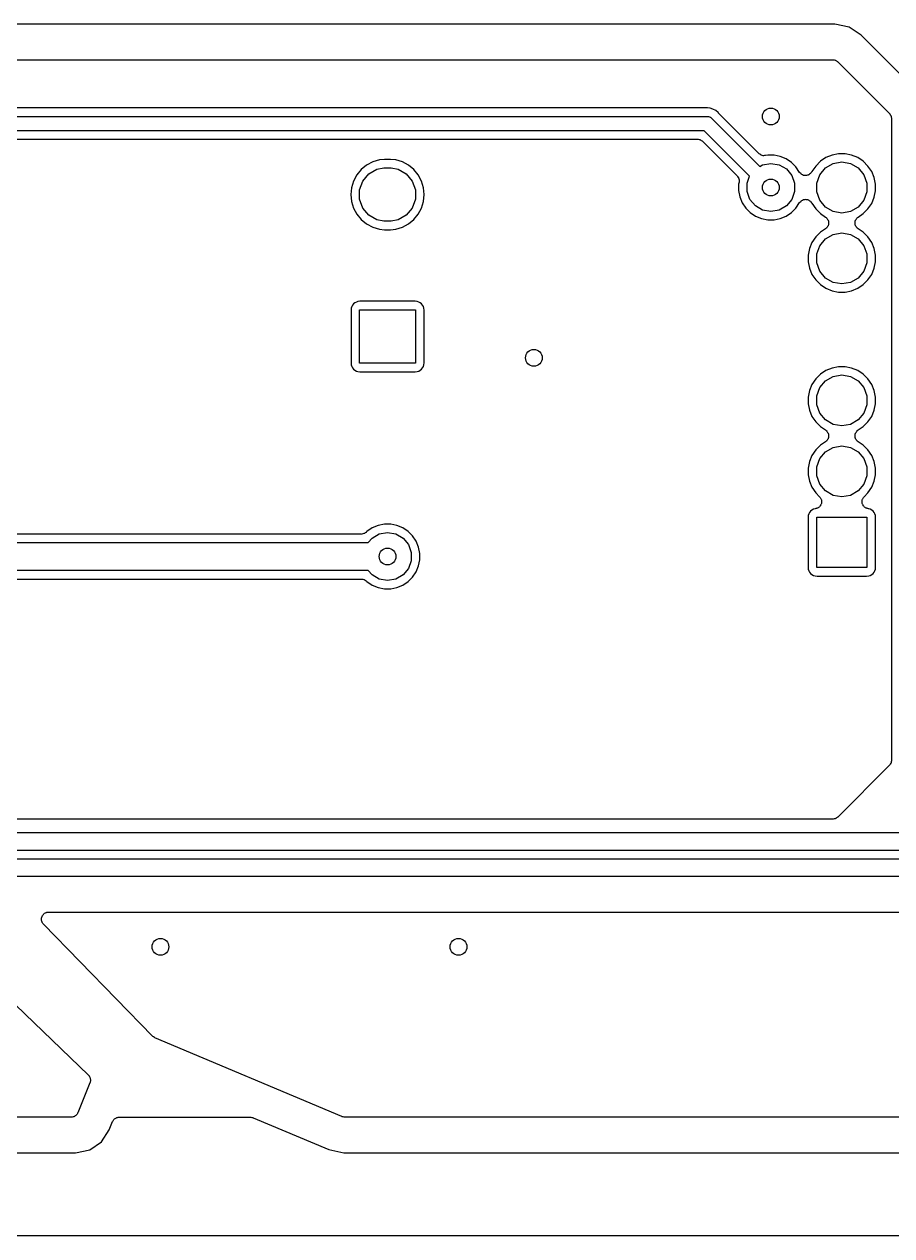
# Model space of a CAD drawing. Extents: x 50 to 248, y -151 to -36.
# Drawn here: x 130.51 to 161.55, y -151.31 to -107.95 of the extents above; entities that cross this region are included whole.
import ezdxf

# ---------------------------------------------------------------- set-up
doc = ezdxf.new("R2010")
doc.units = 0
doc.header["$MEASUREMENT"] = 0
doc.layers.add('BLACK', color=7, linetype='CONTINUOUS')

msp = doc.modelspace()

# ---------------------------------------------------------------- linework, layer by layer
at = {"layer": 'BLACK', "linetype": 'CONTINUOUS'}
for p, q in [((159.519, -107.95), (120.741, -107.95)), ((160.028, -108.051), (159.519, -107.95)), ((160.46, -108.34), (160.028, -108.051)), ((162.424, -110.304), (160.46, -108.34)), ((120.122, -109.22), (159.439, -109.22)), ((159.439, -109.22), (159.45, -109.222)), ((159.45, -109.222), (159.461, -109.221)), ((159.461, -109.221), (159.493, -109.23)), ((159.493, -109.23), (159.526, -109.235)), ((159.526, -109.235), (159.535, -109.241)), ((159.535, -109.241), (159.546, -109.244)), ((159.546, -109.244), (159.573, -109.263)), ((159.573, -109.263), (159.602, -109.279)), ((159.602, -109.279), (159.609, -109.288)), ((159.609, -109.288), (159.618, -109.294)), ((159.618, -109.294), (161.47, -111.146)), ((154.9, -110.947), (117.066, -110.947)), ((154.912, -110.945), (154.9, -110.947)), ((154.925, -110.946), (154.912, -110.945)), ((154.94, -110.944), (154.925, -110.946)), ((154.955, -110.946), (154.94, -110.944)), ((155.05, -110.955), (154.955, -110.946)), ((154.955, -110.946), (154.955, -110.946)), ((155.155, -110.987), (155.05, -110.955)), ((155.252, -111.039), (155.155, -110.987)), ((117.037, -111.252), (154.929, -111.252)), ((154.929, -111.252), (154.962, -111.249)), ((154.962, -111.249), (154.995, -111.258)), ((154.995, -111.258), (155.028, -111.264)), ((155.028, -111.264), (155.038, -111.269)), ((155.038, -111.269), (155.049, -111.272)), ((155.049, -111.272), (155.077, -111.292)), ((155.077, -111.292), (155.106, -111.308)), ((155.106, -111.308), (155.127, -111.334)), ((155.127, -111.334), (156.831, -113.038)), ((155.337, -111.109), (155.252, -111.039)), ((155.347, -111.121), (155.337, -111.109)), ((155.356, -111.129), (155.347, -111.121)), ((155.363, -111.139), (155.356, -111.129)), ((156.807, -112.583), (155.363, -111.139)), ((161.47, -111.146), (161.476, -111.155)), ((161.476, -111.155), (161.485, -111.162)), ((161.485, -111.162), (161.501, -111.191)), ((161.501, -111.191), (161.52, -111.218)), ((161.52, -111.218), (161.523, -111.229)), ((161.523, -111.229), (161.529, -111.238)), ((161.529, -111.238), (161.534, -111.271)), ((161.534, -111.271), (161.543, -111.303)), ((161.543, -111.303), (161.542, -111.314)), ((161.542, -111.314), (161.544, -111.325)), ((161.544, -111.325), (161.544, -134.293)), ((154.835, -111.76), (117.131, -111.76)), ((156.467, -113.392), (154.835, -111.76)), ((117.363, -112.065), (154.603, -112.065)), ((154.603, -112.065), (154.614, -112.067)), ((154.614, -112.067), (154.625, -112.066)), ((154.625, -112.066), (154.658, -112.074)), ((154.658, -112.074), (154.69, -112.08)), ((154.69, -112.08), (154.7, -112.086)), ((154.7, -112.086), (154.711, -112.089)), ((154.711, -112.089), (154.738, -112.108)), ((154.738, -112.108), (154.767, -112.124)), ((154.767, -112.124), (154.774, -112.133)), ((154.774, -112.133), (154.783, -112.139)), ((154.783, -112.139), (156.017, -113.373)), ((156.836, -112.603), (156.807, -112.583)), ((156.865, -112.626), (156.836, -112.603)), ((156.872, -112.629), (156.865, -112.626)), ((156.879, -112.633), (156.872, -112.629)), ((156.914, -112.643), (156.879, -112.633)), ((156.948, -112.654), (156.914, -112.643)), ((156.956, -112.654), (156.948, -112.654)), ((156.965, -112.656), (156.956, -112.654)), ((157, -112.653), (156.965, -112.656)), ((157.036, -112.652), (157, -112.653)), ((157.112, -112.637), (157.036, -112.652)), ((157.34, -112.637), (157.112, -112.637)), ((157.563, -112.682), (157.34, -112.637)), ((157.773, -112.769), (157.563, -112.682)), ((159.195, -112.724), (158.998, -112.856)), ((159.415, -112.633), (159.195, -112.724)), ((159.647, -112.587), (159.415, -112.633)), ((159.885, -112.587), (159.647, -112.587)), ((160.117, -112.633), (159.885, -112.587)), ((160.337, -112.724), (160.117, -112.633)), ((160.534, -112.856), (160.337, -112.724)), ((142.569, -113.153), (142.412, -113.344)), ((142.761, -112.996), (142.569, -113.153)), ((142.979, -112.879), (142.761, -112.996)), ((142.841, -113.305), (143.132, -113.137)), ((143.216, -112.807), (142.979, -112.879)), ((143.132, -113.137), (143.379, -113.093)), ((143.401, -112.789), (143.216, -112.807)), ((143.379, -113.093), (143.641, -113.093)), ((143.619, -112.789), (143.401, -112.789)), ((143.804, -112.807), (143.619, -112.789)), ((143.641, -113.093), (143.888, -113.137)), ((144.041, -112.879), (143.804, -112.807)), ((143.888, -113.137), (144.179, -113.305)), ((144.259, -112.996), (144.041, -112.879)), ((144.451, -113.153), (144.259, -112.996)), ((144.608, -113.344), (144.451, -113.153)), ((156.831, -113.038), (156.931, -112.981)), ((156.931, -112.981), (157.226, -112.929)), ((157.226, -112.929), (157.521, -112.981)), ((157.521, -112.981), (157.781, -113.131)), ((157.962, -112.895), (157.773, -112.769)), ((157.781, -113.131), (157.973, -113.36)), ((158.123, -113.056), (157.962, -112.895)), ((158.256, -113.256), (158.123, -113.056)), ((158.83, -113.024), (158.696, -113.225)), ((158.998, -112.856), (158.83, -113.024)), ((158.975, -113.335), (159.179, -113.092)), ((159.179, -113.092), (159.453, -112.933)), ((159.453, -112.933), (159.766, -112.878)), ((159.766, -112.878), (160.079, -112.933)), ((160.079, -112.933), (160.353, -113.092)), ((160.353, -113.092), (160.557, -113.335)), ((160.702, -113.024), (160.534, -112.856)), ((160.834, -113.221), (160.702, -113.024)), ((142.295, -113.563), (142.223, -113.8)), ((142.412, -113.344), (142.295, -113.563)), ((142.51, -113.878), (142.625, -113.562)), ((142.625, -113.562), (142.841, -113.305)), ((144.179, -113.305), (144.395, -113.562)), ((144.395, -113.562), (144.51, -113.878)), ((144.725, -113.563), (144.608, -113.344)), ((144.797, -113.8), (144.725, -113.563)), ((156.017, -113.373), (156.037, -113.403)), ((156.037, -113.403), (156.06, -113.431)), ((156.06, -113.431), (156.063, -113.438)), ((156.063, -113.438), (156.067, -113.445)), ((156.067, -113.445), (156.077, -113.48)), ((156.077, -113.48), (156.088, -113.514)), ((156.087, -113.566), (156.086, -113.602)), ((156.09, -113.531), (156.087, -113.566)), ((156.088, -113.514), (156.088, -113.522)), ((156.088, -113.522), (156.09, -113.531)), ((156.376, -113.642), (156.467, -113.392)), ((157.973, -113.36), (158.076, -113.642)), ((158.262, -113.262), (158.256, -113.256)), ((158.266, -113.269), (158.262, -113.262)), ((158.293, -113.293), (158.266, -113.269)), ((158.317, -113.319), (158.293, -113.293)), ((158.325, -113.323), (158.317, -113.319)), ((158.331, -113.329), (158.325, -113.323)), ((158.364, -113.342), (158.331, -113.329)), ((158.397, -113.358), (158.364, -113.342)), ((158.405, -113.359), (158.397, -113.358)), ((158.413, -113.362), (158.405, -113.359)), ((158.449, -113.364), (158.413, -113.362)), ((158.484, -113.368), (158.449, -113.364)), ((158.492, -113.366), (158.484, -113.368)), ((158.501, -113.366), (158.492, -113.366)), ((158.535, -113.356), (158.501, -113.366)), ((158.57, -113.347), (158.535, -113.356)), ((158.577, -113.342), (158.57, -113.347)), ((158.585, -113.34), (158.577, -113.342)), ((158.613, -113.318), (158.585, -113.34)), ((158.643, -113.298), (158.613, -113.318)), ((158.648, -113.291), (158.643, -113.298)), ((158.655, -113.286), (158.648, -113.291)), ((158.674, -113.256), (158.655, -113.286)), ((158.684, -113.243), (158.674, -113.256)), ((158.686, -113.239), (158.684, -113.242)), ((158.684, -113.242), (158.684, -113.243)), ((158.695, -113.227), (158.686, -113.239)), ((158.696, -113.225), (158.695, -113.227)), ((158.866, -113.633), (158.975, -113.335)), ((160.557, -113.335), (160.666, -113.633)), ((160.924, -113.441), (160.834, -113.221)), ((160.971, -113.673), (160.924, -113.441)), ((142.223, -113.8), (142.199, -114.046)), ((142.51, -114.214), (142.51, -113.878)), ((144.51, -113.878), (144.51, -114.214)), ((144.821, -114.046), (144.797, -113.8)), ((156.086, -113.602), (156.071, -113.678)), ((156.071, -113.678), (156.071, -113.906)), ((156.071, -113.906), (156.116, -114.129)), ((156.376, -113.942), (156.376, -113.642)), ((156.479, -114.224), (156.376, -113.942)), ((158.076, -113.942), (157.973, -114.224)), ((158.076, -113.642), (158.076, -113.942)), ((158.866, -113.951), (158.866, -113.633)), ((158.975, -114.249), (158.866, -113.951)), ((160.666, -113.951), (160.557, -114.249)), ((160.666, -113.633), (160.666, -113.951)), ((160.924, -114.143), (160.971, -113.911)), ((160.971, -113.911), (160.971, -113.673)), ((142.199, -114.046), (142.223, -114.292)), ((142.223, -114.292), (142.295, -114.529)), ((142.625, -114.53), (142.51, -114.214)), ((144.51, -114.214), (144.395, -114.53)), ((144.725, -114.529), (144.797, -114.292)), ((144.797, -114.292), (144.821, -114.046)), ((156.116, -114.129), (156.203, -114.339)), ((156.203, -114.339), (156.329, -114.528)), ((156.671, -114.453), (156.479, -114.224)), ((156.931, -114.603), (156.671, -114.453)), ((157.781, -114.453), (157.521, -114.603)), ((157.973, -114.224), (157.781, -114.453)), ((158.123, -114.528), (158.256, -114.328)), ((158.256, -114.328), (158.262, -114.322)), ((158.262, -114.322), (158.266, -114.315)), ((158.266, -114.315), (158.293, -114.291)), ((158.293, -114.291), (158.317, -114.265)), ((158.317, -114.265), (158.325, -114.261)), ((158.325, -114.261), (158.331, -114.255)), ((158.331, -114.255), (158.364, -114.242)), ((158.364, -114.242), (158.397, -114.226)), ((158.397, -114.226), (158.405, -114.225)), ((158.405, -114.225), (158.413, -114.222)), ((158.413, -114.222), (158.449, -114.22)), ((158.449, -114.22), (158.484, -114.216)), ((158.484, -114.216), (158.492, -114.218)), ((158.492, -114.218), (158.501, -114.218)), ((158.501, -114.218), (158.535, -114.228)), ((158.535, -114.228), (158.57, -114.237)), ((158.57, -114.237), (158.577, -114.242)), ((158.577, -114.242), (158.585, -114.244)), ((158.585, -114.244), (158.613, -114.266)), ((158.613, -114.266), (158.643, -114.286)), ((158.643, -114.286), (158.648, -114.293)), ((158.648, -114.293), (158.655, -114.298)), ((158.655, -114.298), (158.674, -114.328)), ((158.674, -114.328), (158.684, -114.341)), ((158.684, -114.341), (158.684, -114.342)), ((158.684, -114.342), (158.686, -114.345)), ((158.686, -114.345), (158.695, -114.357)), ((158.695, -114.357), (158.696, -114.359)), ((158.696, -114.359), (158.83, -114.56)), ((159.179, -114.492), (158.975, -114.249)), ((160.557, -114.249), (160.353, -114.492)), ((160.702, -114.56), (160.834, -114.363)), ((160.834, -114.363), (160.924, -114.143)), ((142.295, -114.529), (142.412, -114.748)), ((142.412, -114.748), (142.569, -114.939)), ((142.841, -114.787), (142.625, -114.53)), ((143.132, -114.955), (142.841, -114.787)), ((144.179, -114.787), (143.888, -114.955)), ((144.395, -114.53), (144.179, -114.787)), ((144.451, -114.939), (144.608, -114.748)), ((144.608, -114.748), (144.725, -114.529)), ((156.329, -114.528), (156.49, -114.689)), ((156.49, -114.689), (156.679, -114.815)), ((156.679, -114.815), (156.889, -114.902)), ((157.226, -114.655), (156.931, -114.603)), ((157.521, -114.603), (157.226, -114.655)), ((157.563, -114.902), (157.773, -114.815)), ((157.773, -114.815), (157.962, -114.689)), ((157.962, -114.689), (158.123, -114.528)), ((158.83, -114.56), (158.998, -114.728)), ((158.998, -114.728), (159.182, -114.851)), ((159.453, -114.651), (159.179, -114.492)), ((159.182, -114.851), (159.202, -114.87)), ((159.202, -114.87), (159.224, -114.886)), ((159.224, -114.886), (159.234, -114.9)), ((159.234, -114.9), (159.246, -114.912)), ((159.766, -114.706), (159.453, -114.651)), ((160.079, -114.651), (159.766, -114.706)), ((160.353, -114.492), (160.079, -114.651)), ((160.286, -114.912), (160.298, -114.9)), ((160.298, -114.9), (160.308, -114.886)), ((160.308, -114.886), (160.33, -114.87)), ((160.33, -114.87), (160.35, -114.851)), ((160.35, -114.851), (160.534, -114.728)), ((160.534, -114.728), (160.702, -114.56)), ((142.569, -114.939), (142.761, -115.096)), ((142.761, -115.096), (142.979, -115.213)), ((142.979, -115.213), (143.216, -115.285)), ((143.379, -114.998), (143.132, -114.955)), ((143.216, -115.285), (143.401, -115.303)), ((143.641, -114.998), (143.379, -114.998)), ((143.401, -115.303), (143.619, -115.303)), ((143.619, -115.303), (143.804, -115.285)), ((143.888, -114.955), (143.641, -114.998)), ((143.804, -115.285), (144.041, -115.213)), ((144.041, -115.213), (144.259, -115.096)), ((144.259, -115.096), (144.451, -114.939)), ((156.889, -114.902), (157.112, -114.947)), ((157.112, -114.947), (157.34, -114.947)), ((157.34, -114.947), (157.563, -114.902)), ((159.182, -115.273), (158.998, -115.396)), ((159.202, -115.254), (159.182, -115.273)), ((159.224, -115.238), (159.202, -115.254)), ((159.234, -115.224), (159.224, -115.238)), ((159.246, -115.212), (159.234, -115.224)), ((159.246, -114.912), (159.258, -114.937)), ((159.258, -115.187), (159.246, -115.212)), ((159.258, -114.937), (159.273, -114.96)), ((159.273, -115.164), (159.258, -115.187)), ((159.273, -114.96), (159.277, -114.976)), ((159.277, -115.148), (159.273, -115.164)), ((159.277, -114.976), (159.285, -114.991)), ((159.285, -115.133), (159.277, -115.148)), ((159.285, -114.991), (159.288, -115.018)), ((159.288, -115.106), (159.285, -115.133)), ((159.288, -115.018), (159.294, -115.045)), ((159.294, -115.079), (159.288, -115.106)), ((159.294, -115.045), (159.293, -115.062)), ((159.293, -115.062), (159.294, -115.079)), ((160.238, -115.045), (160.244, -115.018)), ((160.239, -115.062), (160.238, -115.045)), ((160.238, -115.079), (160.239, -115.062)), ((160.244, -115.106), (160.238, -115.079)), ((160.244, -115.018), (160.247, -114.991)), ((160.247, -115.133), (160.244, -115.106)), ((160.247, -114.991), (160.255, -114.976)), ((160.255, -115.148), (160.247, -115.133)), ((160.255, -114.976), (160.259, -114.96)), ((160.259, -115.164), (160.255, -115.148)), ((160.259, -114.96), (160.274, -114.937)), ((160.274, -115.187), (160.259, -115.164)), ((160.274, -114.937), (160.286, -114.912)), ((160.286, -115.212), (160.274, -115.187)), ((160.298, -115.224), (160.286, -115.212)), ((160.308, -115.238), (160.298, -115.224)), ((160.33, -115.254), (160.308, -115.238)), ((160.35, -115.273), (160.33, -115.254)), ((160.534, -115.396), (160.35, -115.273)), ((158.698, -115.761), (158.607, -115.981)), ((158.83, -115.564), (158.698, -115.761)), ((158.998, -115.396), (158.83, -115.564)), ((158.975, -115.875), (159.179, -115.632)), ((159.179, -115.632), (159.453, -115.473)), ((159.453, -115.473), (159.766, -115.418)), ((159.766, -115.418), (160.079, -115.473)), ((160.079, -115.473), (160.353, -115.632)), ((160.353, -115.632), (160.557, -115.875)), ((160.702, -115.564), (160.534, -115.396)), ((160.834, -115.761), (160.702, -115.564)), ((160.924, -115.981), (160.834, -115.761)), ((158.607, -115.981), (158.561, -116.213)), ((158.866, -116.173), (158.975, -115.875)), ((158.866, -116.491), (158.866, -116.173)), ((160.557, -115.875), (160.666, -116.173)), ((160.666, -116.173), (160.666, -116.491)), ((160.971, -116.213), (160.924, -115.981)), ((158.561, -116.213), (158.561, -116.451)), ((158.561, -116.451), (158.607, -116.683)), ((158.975, -116.789), (158.866, -116.491)), ((160.666, -116.491), (160.557, -116.789)), ((160.924, -116.683), (160.971, -116.451)), ((160.971, -116.451), (160.971, -116.213)), ((158.607, -116.683), (158.698, -116.903)), ((158.698, -116.903), (158.83, -117.1)), ((159.179, -117.032), (158.975, -116.789)), ((159.453, -117.191), (159.179, -117.032)), ((160.353, -117.032), (160.079, -117.191)), ((160.557, -116.789), (160.353, -117.032)), ((160.702, -117.1), (160.834, -116.903)), ((160.834, -116.903), (160.924, -116.683)), ((158.83, -117.1), (158.998, -117.268)), ((158.998, -117.268), (159.195, -117.4)), ((159.195, -117.4), (159.415, -117.49)), ((159.415, -117.49), (159.647, -117.537)), ((159.766, -117.246), (159.453, -117.191)), ((160.079, -117.191), (159.766, -117.246)), ((159.885, -117.537), (160.117, -117.49)), ((160.117, -117.49), (160.337, -117.4)), ((160.337, -117.4), (160.534, -117.268)), ((160.534, -117.268), (160.702, -117.1)), ((142.34, -117.919), (142.293, -117.957)), ((142.393, -117.891), (142.34, -117.919)), ((142.45, -117.873), (142.393, -117.891)), ((142.522, -117.866), (142.45, -117.873)), ((144.498, -117.866), (142.522, -117.866)), ((144.57, -117.873), (144.498, -117.866)), ((144.627, -117.891), (144.57, -117.873)), ((144.68, -117.919), (144.627, -117.891)), ((144.727, -117.957), (144.68, -117.919)), ((159.647, -117.537), (159.885, -117.537)), ((142.21, -118.114), (142.202, -118.186)), ((142.202, -118.186), (142.202, -120.066)), ((142.227, -118.056), (142.21, -118.114)), ((142.255, -118.003), (142.227, -118.056)), ((142.293, -117.957), (142.255, -118.003)), ((142.51, -120.078), (142.51, -118.173)), ((142.51, -118.173), (144.51, -118.173)), ((144.51, -118.173), (144.51, -120.078)), ((144.765, -118.003), (144.727, -117.957)), ((144.793, -118.056), (144.765, -118.003)), ((144.81, -118.114), (144.793, -118.056)), ((144.818, -118.186), (144.81, -118.114)), ((144.818, -120.066), (144.818, -118.186)), ((142.202, -120.066), (142.21, -120.138)), ((144.51, -120.078), (142.51, -120.078)), ((144.81, -120.138), (144.818, -120.066)), ((142.21, -120.138), (142.227, -120.196)), ((142.227, -120.196), (142.255, -120.249)), ((142.255, -120.249), (142.293, -120.295)), ((142.293, -120.295), (142.34, -120.333)), ((142.34, -120.333), (142.393, -120.361)), ((142.393, -120.361), (142.45, -120.379)), ((142.45, -120.379), (142.522, -120.386)), ((142.522, -120.386), (144.498, -120.386)), ((144.498, -120.386), (144.57, -120.379)), ((144.57, -120.379), (144.627, -120.361)), ((144.627, -120.361), (144.68, -120.333)), ((144.68, -120.333), (144.727, -120.295)), ((144.727, -120.295), (144.765, -120.249)), ((144.765, -120.249), (144.793, -120.196)), ((144.793, -120.196), (144.81, -120.138)), ((158.998, -120.476), (158.83, -120.644)), ((159.195, -120.344), (158.998, -120.476)), ((159.415, -120.253), (159.195, -120.344)), ((159.647, -120.207), (159.415, -120.253)), ((159.453, -120.553), (159.766, -120.498)), ((159.885, -120.207), (159.647, -120.207)), ((159.766, -120.498), (160.079, -120.553)), ((160.117, -120.253), (159.885, -120.207)), ((160.337, -120.344), (160.117, -120.253)), ((160.534, -120.476), (160.337, -120.344)), ((160.702, -120.644), (160.534, -120.476)), ((158.698, -120.841), (158.607, -121.061)), ((158.83, -120.644), (158.698, -120.841)), ((158.866, -121.253), (158.975, -120.955)), ((158.975, -120.955), (159.179, -120.712)), ((159.179, -120.712), (159.453, -120.553)), ((160.079, -120.553), (160.353, -120.712)), ((160.353, -120.712), (160.557, -120.955)), ((160.557, -120.955), (160.666, -121.253)), ((160.834, -120.841), (160.702, -120.644)), ((160.924, -121.061), (160.834, -120.841)), ((158.607, -121.061), (158.561, -121.293)), ((158.561, -121.293), (158.561, -121.531)), ((158.866, -121.571), (158.866, -121.253)), ((160.666, -121.253), (160.666, -121.571)), ((160.971, -121.293), (160.924, -121.061)), ((160.971, -121.531), (160.971, -121.293)), ((158.561, -121.531), (158.607, -121.763)), ((158.607, -121.763), (158.698, -121.983)), ((158.975, -121.869), (158.866, -121.571)), ((160.666, -121.571), (160.557, -121.869)), ((160.834, -121.983), (160.924, -121.763)), ((160.924, -121.763), (160.971, -121.531)), ((158.698, -121.983), (158.83, -122.18)), ((158.83, -122.18), (158.998, -122.348)), ((159.179, -122.112), (158.975, -121.869)), ((159.453, -122.271), (159.179, -122.112)), ((159.766, -122.326), (159.453, -122.271)), ((160.079, -122.271), (159.766, -122.326)), ((160.353, -122.112), (160.079, -122.271)), ((160.557, -121.869), (160.353, -122.112)), ((160.534, -122.348), (160.702, -122.18)), ((160.702, -122.18), (160.834, -121.983)), ((158.998, -122.348), (159.182, -122.471)), ((159.182, -122.471), (159.202, -122.49)), ((159.202, -122.49), (159.224, -122.506)), ((159.224, -122.506), (159.234, -122.52)), ((159.234, -122.52), (159.246, -122.532)), ((159.246, -122.532), (159.258, -122.557)), ((159.258, -122.557), (159.273, -122.58)), ((159.273, -122.58), (159.277, -122.596)), ((159.277, -122.596), (159.285, -122.611)), ((159.285, -122.611), (159.288, -122.638)), ((159.288, -122.638), (159.294, -122.665)), ((159.294, -122.699), (159.288, -122.726)), ((159.294, -122.665), (159.293, -122.682)), ((159.293, -122.682), (159.294, -122.699)), ((160.238, -122.665), (160.244, -122.638)), ((160.239, -122.682), (160.238, -122.665)), ((160.238, -122.699), (160.239, -122.682)), ((160.244, -122.726), (160.238, -122.699)), ((160.244, -122.638), (160.247, -122.611)), ((160.247, -122.611), (160.255, -122.596)), ((160.255, -122.596), (160.259, -122.58)), ((160.259, -122.58), (160.274, -122.557)), ((160.274, -122.557), (160.286, -122.532)), ((160.286, -122.532), (160.298, -122.52)), ((160.298, -122.52), (160.308, -122.506)), ((160.308, -122.506), (160.33, -122.49)), ((160.33, -122.49), (160.35, -122.471)), ((160.35, -122.471), (160.534, -122.348)), ((158.998, -123.016), (158.83, -123.184)), ((159.182, -122.893), (158.998, -123.016)), ((159.179, -123.252), (159.453, -123.093)), ((159.202, -122.874), (159.182, -122.893)), ((159.224, -122.858), (159.202, -122.874)), ((159.234, -122.844), (159.224, -122.858)), ((159.246, -122.832), (159.234, -122.844)), ((159.258, -122.807), (159.246, -122.832)), ((159.273, -122.784), (159.258, -122.807)), ((159.277, -122.768), (159.273, -122.784)), ((159.285, -122.753), (159.277, -122.768)), ((159.288, -122.726), (159.285, -122.753)), ((159.453, -123.093), (159.766, -123.038)), ((159.766, -123.038), (160.079, -123.093)), ((160.079, -123.093), (160.353, -123.252)), ((160.247, -122.753), (160.244, -122.726)), ((160.255, -122.768), (160.247, -122.753)), ((160.259, -122.784), (160.255, -122.768)), ((160.274, -122.807), (160.259, -122.784)), ((160.286, -122.832), (160.274, -122.807)), ((160.298, -122.844), (160.286, -122.832)), ((160.308, -122.858), (160.298, -122.844)), ((160.33, -122.874), (160.308, -122.858)), ((160.35, -122.893), (160.33, -122.874)), ((160.534, -123.016), (160.35, -122.893)), ((160.702, -123.184), (160.534, -123.016)), ((158.698, -123.381), (158.607, -123.601)), ((158.83, -123.184), (158.698, -123.381)), ((158.866, -123.793), (158.975, -123.495)), ((158.975, -123.495), (159.179, -123.252)), ((160.353, -123.252), (160.557, -123.495)), ((160.557, -123.495), (160.666, -123.793)), ((160.834, -123.381), (160.702, -123.184)), ((160.924, -123.601), (160.834, -123.381)), ((158.607, -123.601), (158.561, -123.833)), ((158.561, -123.833), (158.561, -124.071)), ((158.866, -124.111), (158.866, -123.793)), ((160.666, -123.793), (160.666, -124.111)), ((160.971, -123.833), (160.924, -123.601)), ((160.971, -124.071), (160.971, -123.833)), ((158.561, -124.071), (158.607, -124.303)), ((158.607, -124.303), (158.698, -124.523)), ((158.975, -124.409), (158.866, -124.111)), ((159.179, -124.652), (158.975, -124.409)), ((160.557, -124.409), (160.353, -124.652)), ((160.666, -124.111), (160.557, -124.409)), ((160.834, -124.523), (160.924, -124.303)), ((160.924, -124.303), (160.971, -124.071)), ((158.698, -124.523), (158.83, -124.72)), ((158.83, -124.72), (158.969, -124.858)), ((158.969, -124.858), (158.981, -124.876)), ((159.453, -124.811), (159.179, -124.652)), ((159.766, -124.866), (159.453, -124.811)), ((160.079, -124.811), (159.766, -124.866)), ((160.353, -124.652), (160.079, -124.811)), ((160.551, -124.876), (160.563, -124.858)), ((160.563, -124.858), (160.702, -124.72)), ((160.702, -124.72), (160.834, -124.523)), ((158.806, -125.292), (158.749, -125.309)), ((158.814, -125.291), (158.806, -125.292)), ((158.834, -125.285), (158.814, -125.291)), ((158.855, -125.283), (158.834, -125.285)), ((158.876, -125.273), (158.855, -125.283)), ((158.899, -125.267), (158.876, -125.273)), ((158.916, -125.255), (158.899, -125.267)), ((158.935, -125.246), (158.916, -125.255)), ((158.951, -125.229), (158.935, -125.246)), ((158.971, -125.216), (158.951, -125.229)), ((158.982, -125.199), (158.971, -125.216)), ((158.981, -124.876), (158.995, -124.89)), ((158.997, -125.184), (158.982, -125.199)), ((158.995, -124.89), (159.006, -124.911)), ((159.007, -125.162), (158.997, -125.184)), ((159.006, -124.911), (159.019, -124.931)), ((159.02, -125.143), (159.007, -125.162)), ((159.019, -124.931), (159.025, -124.951)), ((159.026, -125.123), (159.02, -125.143)), ((159.025, -124.951), (159.034, -124.97)), ((159.034, -125.104), (159.026, -125.123)), ((159.034, -124.97), (159.036, -124.993)), ((159.036, -125.08), (159.034, -125.104)), ((159.036, -124.993), (159.042, -125.016)), ((159.042, -125.057), (159.036, -125.08)), ((159.042, -125.016), (159.04, -125.037)), ((159.04, -125.037), (159.042, -125.057)), ((160.49, -125.016), (160.496, -124.993)), ((160.492, -125.037), (160.49, -125.016)), ((160.49, -125.057), (160.492, -125.037)), ((160.496, -125.08), (160.49, -125.057)), ((160.496, -124.993), (160.498, -124.97)), ((160.498, -125.104), (160.496, -125.08)), ((160.498, -124.97), (160.507, -124.951)), ((160.506, -125.123), (160.498, -125.104)), ((160.512, -125.143), (160.506, -125.123)), ((160.507, -124.951), (160.513, -124.931)), ((160.525, -125.162), (160.512, -125.143)), ((160.513, -124.931), (160.526, -124.911)), ((160.535, -125.184), (160.525, -125.162)), ((160.526, -124.911), (160.537, -124.89)), ((160.55, -125.199), (160.535, -125.184)), ((160.537, -124.89), (160.551, -124.876)), ((160.561, -125.216), (160.55, -125.199)), ((160.581, -125.229), (160.561, -125.216)), ((160.597, -125.246), (160.581, -125.229)), ((160.616, -125.255), (160.597, -125.246)), ((160.633, -125.267), (160.616, -125.255)), ((160.656, -125.273), (160.633, -125.267)), ((160.677, -125.283), (160.656, -125.273)), ((160.698, -125.285), (160.677, -125.283)), ((160.718, -125.291), (160.698, -125.285)), ((160.726, -125.292), (160.718, -125.291)), ((160.783, -125.309), (160.726, -125.292)), ((158.566, -125.532), (158.558, -125.604)), ((158.558, -125.604), (158.558, -127.38)), ((158.583, -125.475), (158.566, -125.532)), ((158.611, -125.422), (158.583, -125.475)), ((158.649, -125.375), (158.611, -125.422)), ((158.696, -125.337), (158.649, -125.375)), ((158.749, -125.309), (158.696, -125.337)), ((158.866, -127.392), (158.866, -125.592)), ((158.866, -125.592), (160.666, -125.592)), ((160.666, -125.592), (160.666, -127.392)), ((160.836, -125.337), (160.783, -125.309)), ((160.883, -125.375), (160.836, -125.337)), ((160.921, -125.422), (160.883, -125.375)), ((160.949, -125.475), (160.921, -125.422)), ((160.966, -125.532), (160.949, -125.475)), ((160.974, -125.604), (160.966, -125.532)), ((160.974, -127.38), (160.974, -125.604)), ((142.673, -126.174), (142.663, -126.18)), ((142.684, -126.171), (142.673, -126.174)), ((142.711, -126.152), (142.684, -126.171)), ((142.74, -126.136), (142.711, -126.152)), ((142.747, -126.127), (142.74, -126.136)), ((142.756, -126.121), (142.747, -126.127)), ((142.774, -126.103), (142.756, -126.121)), ((142.963, -125.977), (142.774, -126.103)), ((143.173, -125.89), (142.963, -125.977)), ((143.396, -125.845), (143.173, -125.89)), ((143.215, -126.189), (143.51, -126.137)), ((143.624, -125.845), (143.396, -125.845)), ((143.51, -126.137), (143.805, -126.189)), ((143.847, -125.89), (143.624, -125.845)), ((144.057, -125.977), (143.847, -125.89)), ((144.246, -126.103), (144.057, -125.977)), ((144.407, -126.264), (144.246, -126.103)), ((127.205, -126.5), (142.82, -126.5)), ((142.576, -126.195), (127.235, -126.195)), ((142.587, -126.193), (142.576, -126.195)), ((142.599, -126.194), (142.587, -126.193)), ((142.631, -126.186), (142.599, -126.194)), ((142.663, -126.18), (142.631, -126.186)), ((142.82, -126.5), (142.955, -126.339)), ((142.955, -126.339), (143.215, -126.189)), ((143.805, -126.189), (144.065, -126.339)), ((144.065, -126.339), (144.257, -126.568)), ((144.257, -126.568), (144.36, -126.85)), ((144.533, -126.453), (144.407, -126.264)), ((144.62, -126.663), (144.533, -126.453)), ((144.36, -126.85), (144.36, -127.15)), ((144.665, -126.886), (144.62, -126.663)), ((144.665, -127.114), (144.665, -126.886)), ((144.257, -127.432), (144.065, -127.661)), ((144.36, -127.15), (144.257, -127.432)), ((144.533, -127.547), (144.62, -127.337)), ((144.62, -127.337), (144.665, -127.114)), ((158.558, -127.38), (158.566, -127.452)), ((158.566, -127.452), (158.583, -127.509)), ((160.666, -127.392), (158.866, -127.392)), ((160.949, -127.509), (160.966, -127.452)), ((160.966, -127.452), (160.974, -127.38)), ((142.82, -127.5), (127.39, -127.5)), ((127.622, -127.805), (142.576, -127.805)), ((142.576, -127.805), (142.587, -127.807)), ((142.587, -127.807), (142.599, -127.806)), ((142.599, -127.806), (142.631, -127.814)), ((142.631, -127.814), (142.663, -127.82)), ((142.663, -127.82), (142.673, -127.826)), ((142.673, -127.826), (142.684, -127.829)), ((142.684, -127.829), (142.711, -127.848)), ((142.711, -127.848), (142.74, -127.864)), ((142.74, -127.864), (142.747, -127.873)), ((142.747, -127.873), (142.756, -127.879)), ((142.756, -127.879), (142.774, -127.897)), ((142.774, -127.897), (142.963, -128.023)), ((142.955, -127.661), (142.82, -127.5)), ((143.215, -127.811), (142.955, -127.661)), ((143.51, -127.863), (143.215, -127.811)), ((143.805, -127.811), (143.51, -127.863)), ((144.065, -127.661), (143.805, -127.811)), ((144.057, -128.023), (144.246, -127.897)), ((144.246, -127.897), (144.407, -127.736)), ((144.407, -127.736), (144.533, -127.547)), ((158.583, -127.509), (158.611, -127.562)), ((158.611, -127.562), (158.649, -127.609)), ((158.649, -127.609), (158.696, -127.647)), ((158.696, -127.647), (158.749, -127.675)), ((158.749, -127.675), (158.806, -127.692)), ((158.806, -127.692), (158.878, -127.7)), ((158.878, -127.7), (160.654, -127.7)), ((160.654, -127.7), (160.726, -127.692)), ((160.726, -127.692), (160.783, -127.675)), ((160.783, -127.675), (160.836, -127.647)), ((160.836, -127.647), (160.883, -127.609)), ((160.883, -127.609), (160.921, -127.562)), ((160.921, -127.562), (160.949, -127.509)), ((142.963, -128.023), (143.173, -128.11)), ((143.173, -128.11), (143.396, -128.155)), ((143.396, -128.155), (143.624, -128.155)), ((143.624, -128.155), (143.847, -128.11)), ((143.847, -128.11), (144.057, -128.023)), ((161.52, -134.4), (161.501, -134.427)), ((161.523, -134.389), (161.52, -134.4)), ((161.529, -134.38), (161.523, -134.389)), ((161.534, -134.347), (161.529, -134.38)), ((161.543, -134.315), (161.534, -134.347)), ((161.544, -134.293), (161.542, -134.304)), ((161.542, -134.304), (161.543, -134.315)), ((161.47, -134.472), (159.618, -136.324)), ((161.476, -134.463), (161.47, -134.472)), ((161.485, -134.456), (161.476, -134.463)), ((161.501, -134.427), (161.485, -134.456)), ((159.439, -136.398), (125.456, -136.398)), ((159.45, -136.396), (159.439, -136.398)), ((159.461, -136.397), (159.45, -136.396)), ((159.493, -136.388), (159.461, -136.397)), ((159.526, -136.383), (159.493, -136.388)), ((159.535, -136.377), (159.526, -136.383)), ((159.546, -136.374), (159.535, -136.377)), ((159.573, -136.355), (159.546, -136.374)), ((159.602, -136.339), (159.573, -136.355)), ((159.609, -136.33), (159.602, -136.339)), ((159.618, -136.324), (159.609, -136.33)), ((115.134, -136.881), (179.252, -136.881)), ((114.745, -137.82), (179.641, -137.82)), ((179.37, -137.516), (115.016, -137.516)), ((179.759, -138.455), (114.627, -138.455)), ((131.126, -139.998), (131.129, -139.967)), ((131.129, -140.011), (131.126, -139.998)), ((131.129, -139.935), (131.133, -139.923)), ((131.129, -139.967), (131.129, -139.935)), ((131.129, -140.024), (131.129, -140.011)), ((131.139, -140.053), (131.129, -140.024)), ((131.133, -139.923), (131.134, -139.91)), ((131.134, -139.91), (131.148, -139.882)), ((131.148, -139.882), (131.159, -139.852)), ((131.159, -139.852), (131.167, -139.843)), ((131.167, -139.843), (131.173, -139.831)), ((131.173, -139.831), (131.195, -139.809)), ((131.195, -139.809), (131.216, -139.785)), ((131.216, -139.785), (131.227, -139.778)), ((131.227, -139.778), (131.236, -139.769)), ((131.236, -139.769), (131.265, -139.756)), ((131.265, -139.756), (131.292, -139.741)), ((131.292, -139.741), (131.305, -139.738)), ((131.305, -139.738), (131.316, -139.733)), ((131.316, -139.733), (131.348, -139.731)), ((131.348, -139.731), (131.379, -139.725)), ((131.379, -139.725), (179.591, -139.725)), ((131.147, -140.084), (131.139, -140.053)), ((131.154, -140.094), (131.147, -140.084)), ((131.159, -140.106), (131.154, -140.094)), ((131.179, -140.131), (131.159, -140.106)), ((131.197, -140.157), (131.179, -140.131)), ((135.096, -144.163), (131.197, -140.157)), ((128.694, -141.597), (132.803, -145.559)), ((135.101, -144.167), (135.096, -144.163)), ((135.105, -144.172), (135.101, -144.167)), ((135.137, -144.192), (135.105, -144.172)), ((135.168, -144.214), (135.137, -144.192)), ((135.174, -144.216), (135.168, -144.214)), ((135.179, -144.22), (135.174, -144.216)), ((141.875, -147.046), (135.179, -144.22)), ((132.803, -145.559), (132.813, -145.573)), ((132.813, -145.573), (132.827, -145.585)), ((132.827, -145.585), (132.839, -145.609)), ((132.839, -145.609), (132.855, -145.63)), ((132.855, -145.63), (132.86, -145.647)), ((132.86, -145.647), (132.868, -145.663)), ((132.868, -145.663), (132.872, -145.689)), ((132.862, -145.837), (132.43, -146.907)), ((132.866, -145.819), (132.862, -145.837)), ((132.873, -145.803), (132.866, -145.819)), ((132.872, -145.689), (132.879, -145.715)), ((132.875, -145.776), (132.873, -145.803)), ((132.88, -145.75), (132.875, -145.776)), ((132.879, -145.715), (132.878, -145.733)), ((132.878, -145.733), (132.88, -145.75)), ((132.383, -146.982), (132.369, -146.993)), ((132.398, -146.959), (132.383, -146.982)), ((132.415, -146.939), (132.398, -146.959)), ((132.421, -146.922), (132.415, -146.939)), ((132.43, -146.907), (132.421, -146.922)), ((132.195, -147.066), (52.1432, -147.066)), ((132.212, -147.063), (132.195, -147.066)), ((132.23, -147.064), (132.212, -147.063)), ((132.255, -147.055), (132.23, -147.064)), ((132.281, -147.051), (132.255, -147.055)), ((132.297, -147.042), (132.281, -147.051)), ((132.314, -147.036), (132.297, -147.042)), ((132.335, -147.02), (132.314, -147.036)), ((132.358, -147.007), (132.335, -147.02)), ((132.369, -146.993), (132.358, -147.007)), ((133.553, -147.518), (133.671, -147.225)), ((133.671, -147.225), (133.681, -147.21)), ((133.681, -147.21), (133.687, -147.193)), ((133.687, -147.193), (133.704, -147.173)), ((133.704, -147.173), (133.718, -147.15)), ((133.718, -147.15), (133.732, -147.139)), ((133.732, -147.139), (133.744, -147.125)), ((133.744, -147.125), (133.767, -147.112)), ((133.767, -147.112), (133.788, -147.096)), ((133.788, -147.096), (133.805, -147.09)), ((133.805, -147.09), (133.82, -147.081)), ((133.82, -147.081), (133.846, -147.077)), ((133.846, -147.077), (133.871, -147.068)), ((133.871, -147.068), (133.889, -147.069)), ((133.889, -147.069), (133.907, -147.066)), ((133.907, -147.066), (138.605, -147.066)), ((138.605, -147.066), (138.611, -147.067)), ((138.611, -147.067), (138.618, -147.066)), ((138.618, -147.066), (138.655, -147.075)), ((138.655, -147.075), (138.692, -147.081)), ((138.692, -147.081), (138.698, -147.085)), ((138.698, -147.085), (138.704, -147.086)), ((138.704, -147.086), (141.405, -148.226)), ((141.881, -147.047), (141.875, -147.046)), ((141.887, -147.051), (141.881, -147.047)), ((141.924, -147.057), (141.887, -147.051)), ((141.961, -147.066), (141.924, -147.057)), ((141.967, -147.065), (141.961, -147.066)), ((141.973, -147.066), (141.967, -147.065)), ((245.069, -147.066), (141.973, -147.066)), ((133.269, -147.952), (133.553, -147.518)), ((132.34, -148.336), (132.861, -148.23)), ((132.861, -148.23), (133.269, -147.952)), ((141.405, -148.226), (141.947, -148.336)), ((52.063, -148.336), (132.34, -148.336)), ((141.947, -148.336), (245.149, -148.336)), ((247.575, -151.309), (51.637, -151.309))]:
    msp.add_line(p, q, dxfattribs=at)
at = {"layer": 'BLACK'}
for centre in [(157.226, -111.252), (157.226, -113.792), (148.747, -119.888), (143.51, -127), (135.382, -140.97), (146.05, -140.97)]:
    msp.add_circle(centre, 0.3, dxfattribs=at)

doc.saveas('drawing.dxf')
